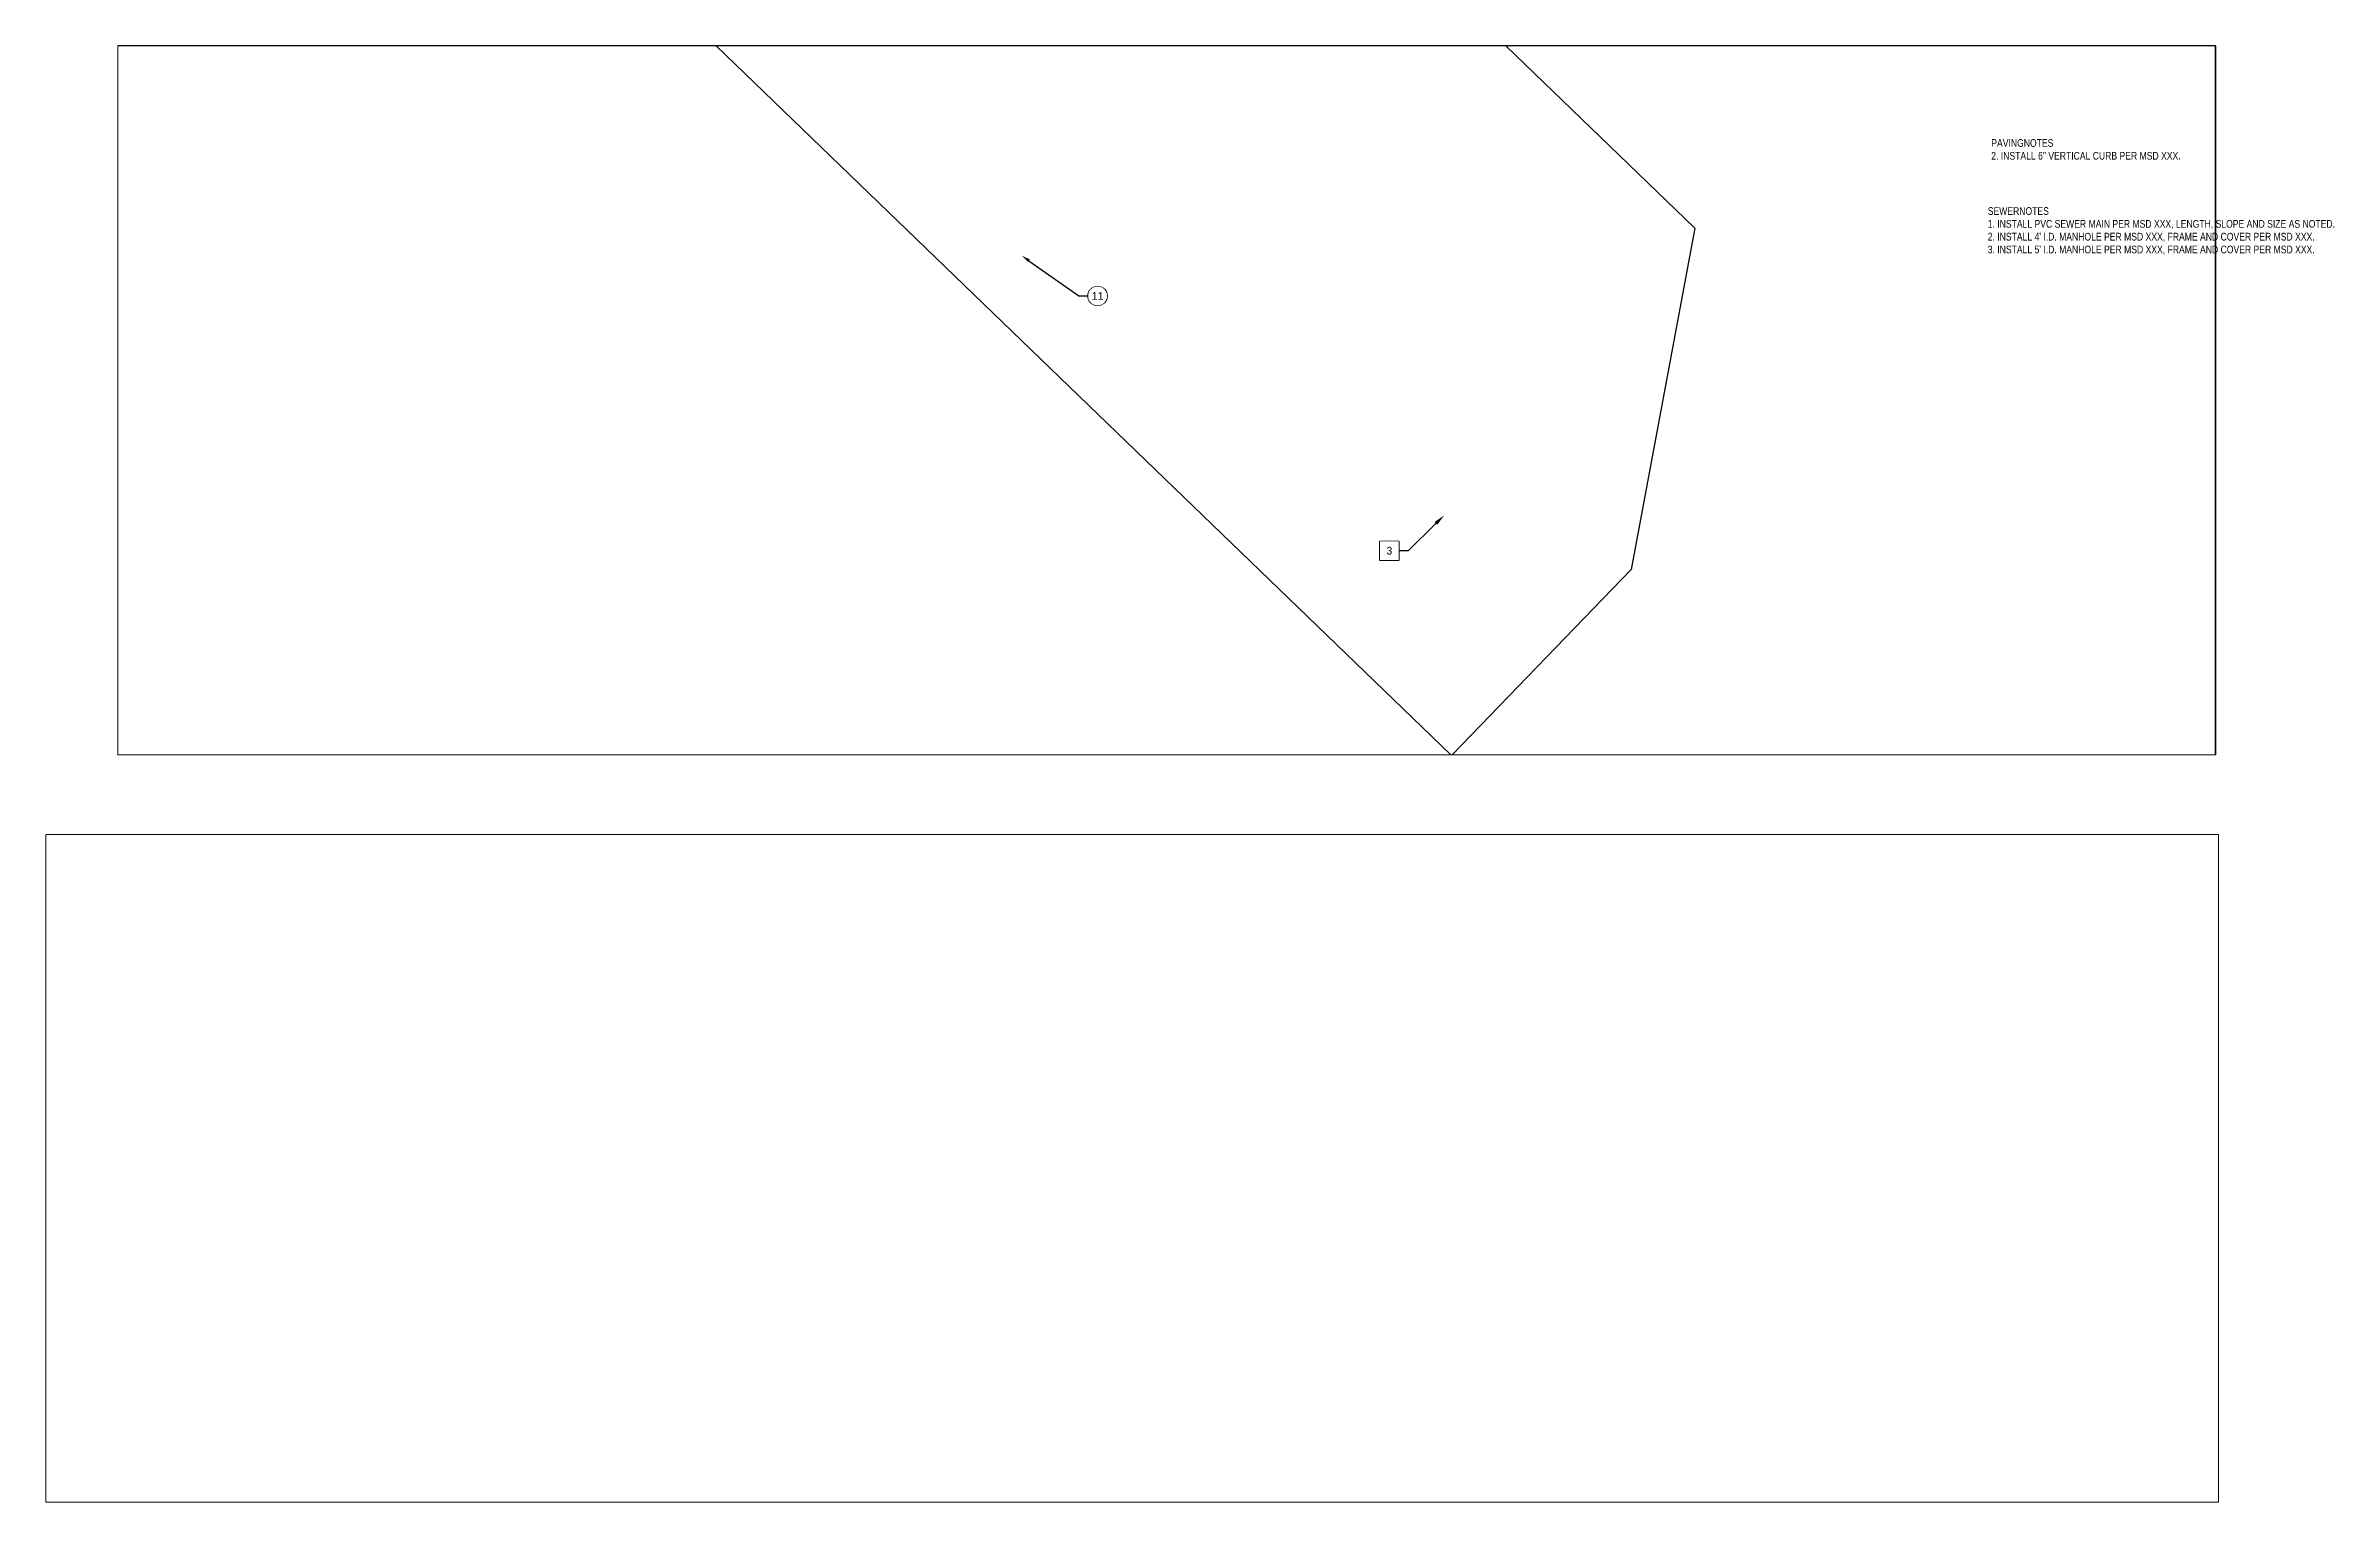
# Paper-space layout '3' of a CAD drawing. Header units: feet. Extents: x 2.6 to 32.4, y 3.5 to 22.5.
# The model-space entities are those that its viewports show. They can reach past a viewport. Long polylines and large blocks are cut down to what shows.
import ezdxf
from ezdxf import colors
from ezdxf.entities.mleader import LeaderData, LeaderLine
from ezdxf.enums import TextEntityAlignment as Align
from ezdxf.math import Vec2, Vec3

# ---------------------------------------------------------------- set-up
doc = ezdxf.new("R2010")
doc.units = ezdxf.units.FT
doc.header["$MEASUREMENT"] = 0
doc.set_wipeout_variables(frame=1)
doc.layers.get('0').update_dxf_attribs({"color": 30})
doc.layers.add('C-LABEL', color=4, linetype='Continuous')
doc.layers.add('VP', color=7, linetype='Continuous', plot=False)
doc.styles.add('ARIAL', font='arial.ttf')
doc.styles.get("Standard").update_dxf_attribs({"font": 'SIMPLEX.SHX'})
doc.styles.add('THIN', font='arial.ttf', dxfattribs={"width": 0.8, "height": 1.2})

# ---------------------------------------------------------------- blocks, each defined once
blk = doc.blocks.new('KN-CIRC')
at = {"linetype": 'ByBlock', "transparency": 16777216}
blk.add_circle((0, 0), 0.125, dxfattribs=at)
at = {"transparency": 16777216, "style": 'ARIAL'}
blk.add_attdef('KN', text='', height=0.1, dxfattribs=at).set_placement((0, 0), align=Align.MIDDLE)
at = {"transparency": 16777216}
blk.add_wipeout([(0.047, -0.114), (0.068, -0.102), (0.087, -0.087), (0.102, -0.068), (0.114, -0.047), (0.121, -0.024), (0.123, 0), (0.121, 0.024), (0.114, 0.047), (0.102, 0.068), (0.087, 0.087), (0.068, 0.102), (0.047, 0.114), (0.024, 0.121), (0, 0.123), (-0.024, 0.121), (-0.047, 0.114), (-0.068, 0.102), (-0.087, 0.087), (-0.102, 0.068), (-0.114, 0.047), (-0.121, 0.024), (-0.123, 0), (-0.121, -0.024), (-0.114, -0.047), (-0.102, -0.068), (-0.087, -0.087), (-0.068, -0.102), (-0.047, -0.114), (-0.024, -0.121), (0, -0.123), (0.024, -0.121)], dxfattribs=at)
blk = doc.blocks.new('KN-SQ')
at = {"transparency": 16777216}
blk.add_lwpolyline([(-1, -1), (-1, -0.75), (-0.75, -0.75), (-0.75, -1)], close=True, dxfattribs=at)
at = {"transparency": 16777216, "style": 'ARIAL'}
blk.add_attdef('KN', text='', height=0.1, dxfattribs=at).set_placement((-0.875, -0.875), align=Align.MIDDLE_CENTER)
at = {"transparency": 16777216}
blk.add_wipeout([(-0.9975, -0.9975), (-0.9975, -0.7525), (-0.7525, -0.7525), (-0.7525, -0.9975)], dxfattribs=at)

msp = doc.modelspace()

# ---------------------------------------------------------------- linework, layer by layer
at = {"layer": 'VP'}
for points, elevation in [([(588317.8, 1030651.8), (589007.9, 1029985.6), (588974.8, 1029808.1), (588881.4, 1029711.3), (588180.5, 1030387.9), (588256.5, 1030588.3)], 1000), ([(588317.8, 1030651.8), (589007.9, 1029985.6), (588974.8, 1029808.1), (588881.4, 1029711.3), (588180.5, 1030387.9), (588256.5, 1030588.3)], 1000), ([(588317.8, 1030651.8), (589007.9, 1029985.6), (588974.8, 1029808.1), (588881.4, 1029711.3), (588180.5, 1030387.9), (588256.5, 1030588.3)], 1000), ([(588317.8, 1030651.8), (589007.9, 1029985.6), (588974.8, 1029808.1), (588881.4, 1029711.3), (588180.5, 1030387.9), (588256.5, 1030588.3)], 1000), ([(588187.9, 1029711.6), (589278.8, 1029711.6), (589278.8, 1030080.4), (588187.9, 1030080.4)], 1125), ([(588187.9, 1029711.6), (589278.8, 1029711.6), (589278.8, 1030080.4), (588187.9, 1030080.4)], 1125), ([(588187.9, 1029711.6), (589278.8, 1029711.6), (589278.8, 1030080.4), (588187.9, 1030080.4)], 1125)]:
    msp.add_lwpolyline(points, close=True, dxfattribs=dict(at, elevation=elevation))

# ---------------------------------------------------------------- leaders
at = {"layer": 'C-LABEL'}
ml = msp.add_multileader_block('Standard', dxfattribs=at)
ml.set_content('KN-CIRC', color=256, scale=40)
ml.set_attribute('KN', '11', width=0)
ml.set_leader_properties(color=256)
ml.build(insert=Vec2(0, 0))
ml.multileader.update_dxf_attribs({"dogleg_length": 0.12, "arrow_head_size": 4.8, "scale": 40})
ctx = ml.context
ctx.base_point, ctx.scale, ctx.char_height, ctx.arrow_head_size, ctx.landing_gap_size, ctx.plane_origin = Vec3(588692.4, 1029950.3), 40, 3.2, 4.8, 1.6, Vec3(588657.8, 1029971.4)
notes = []
notes.append((ctx, [(0, (1, 1, 0), (588687.6, 1029950.3), (1, 0), 4.8, [(0, [(588657.8, 1029971.4)], 0, [])])]))
ctx.block.insert = Vec3(588697.4, 1029950.3)
ml = msp.add_multileader_block('Standard', dxfattribs=at)
ml.set_content('KN-SQ', color=256, scale=40)
ml.set_attribute('KN', '3', width=0)
ml.set_leader_properties(color=256)
ml.build(insert=Vec2(0, 0))
ml.multileader.update_dxf_attribs({"dogleg_length": 0.12, "arrow_head_size": 6, "scale": 40})
ctx = ml.context
ctx.base_point, ctx.scale, ctx.char_height, ctx.arrow_head_size, ctx.landing_gap_size, ctx.plane_origin = Vec3(588844.1, 1029817.8), 40, 3.2, 6, 1.6, Vec3(588877.6, 1029836.2)
notes.append((ctx, [(0, (1, 1, 0), (588858.9, 1029817.8), (-1, 0), 4.8, [(0, [(588877.6, 1029836.2)], 0, [])])]))
ctx.block.insert = Vec3(588884.1, 1029852.8)
for ctx, leaders in notes:
    for number, flags, end, landing, length, lines in leaders:
        leader = LeaderData()
        leader.index, (leader.has_last_leader_line, leader.has_dogleg_vector, leader.attachment_direction) = number, flags
        leader.last_leader_point, leader.dogleg_vector, leader.dogleg_length = Vec3(end), Vec3(landing), length
        for number, points, colour, breaks in lines:
            line = LeaderLine()
            line.index, line.vertices, line.color, line.breaks = number, Vec3.list(points), colors.encode_raw_color(colour), breaks
            leader.lines.append(line)
        ctx.leaders.append(leader)

psp = doc.layouts.new('3')

# ---------------------------------------------------------------- texts
at = {"layer": 'C-LABEL', "char_height": 0.1, "attachment_point": 1, "style": 'THIN'}
for s, insert in [('PAVINGNOTES}\\P2. INSTALL 6" VERTICAL CURB PER MSD XXX. \\P', (27.918, 21.259)), ("SEWERNOTES}\\P1. INSTALL PVC SEWER MAIN PER MSD XXX, LENGTH, SLOPE AND SIZE AS NOTED. \\P2. INSTALL 4' I.D. MANHOLE PER MSD XXX, FRAME AND COVER PER MSD XXX. \\P3. INSTALL 5' I.D. MANHOLE PER MSD XXX, FRAME AND COVER PER MSD XXX. \\P", (27.872, 20.374))]:
    psp.add_mtext(s, dxfattribs=dict(at, insert=insert))

# ---------------------------------------------------------------- viewports
at = {"layer": 'VP', "view_target_point": (497971.002, 965673.045)}
psp.add_viewport(center=(17.199, 17.863), size=(27.272, 9.21992), view_center_point=(90762.36, 64222.978), view_height=368.79668, status=3, dxfattribs=at)
psp.add_viewport(center=(16.75, 7.877), size=(28.246, 8.68045), view_center_point=(93076.85, 63160.218), view_height=347.218, dxfattribs=at)

doc.saveas('drawing.dxf')
